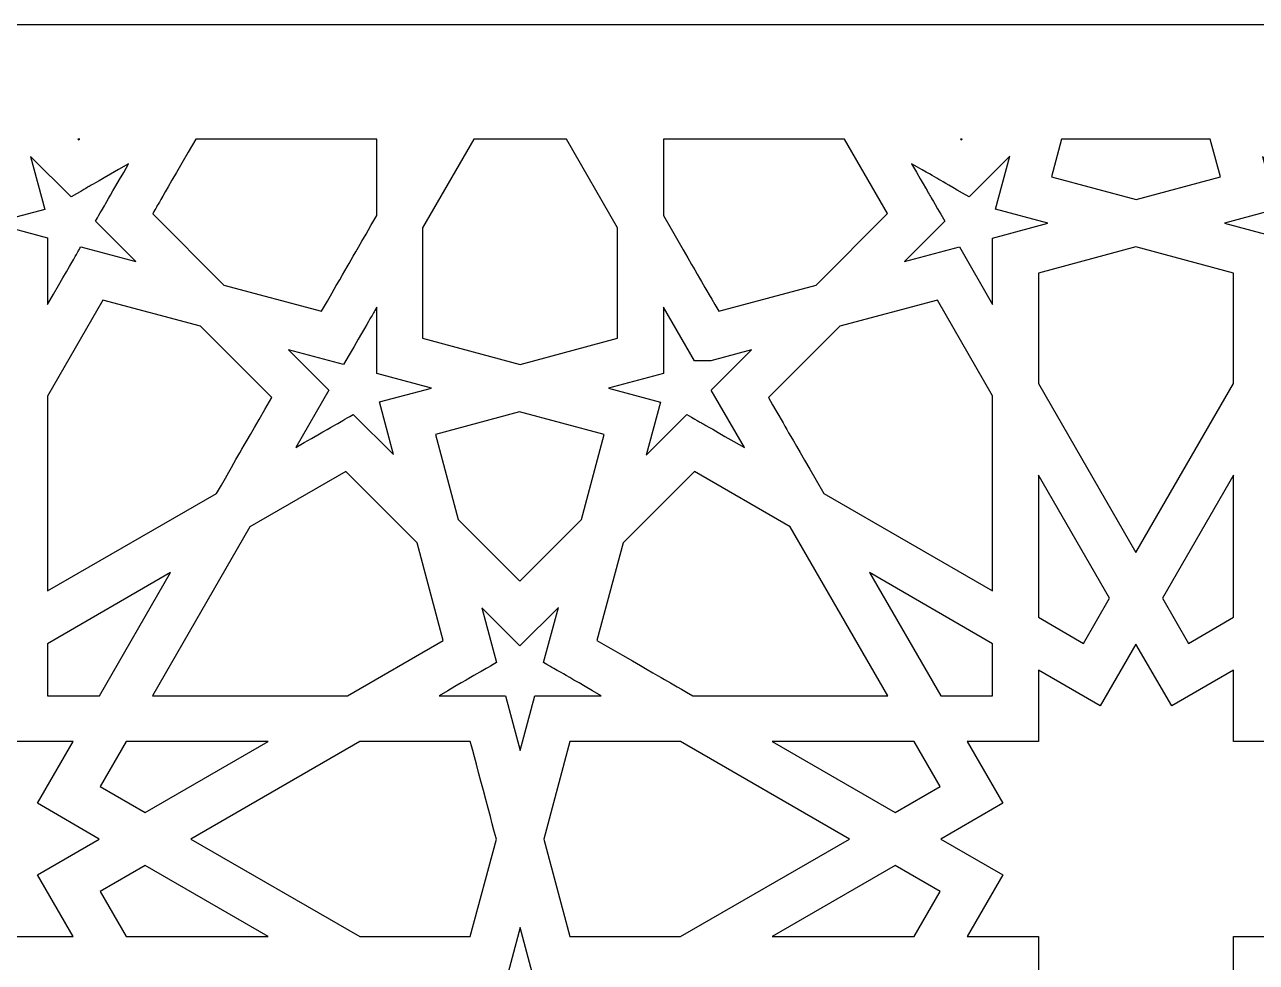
# Model space of a CAD drawing. Header units: millimetres. Extents: x -64 to 64, y -64 to 64.
# Drawn here: x -16.7 to 24.84, y 31.87 to 63.5 of the extents above; entities that cross this region are included whole.
import ezdxf

# ---------------------------------------------------------------- set-up
doc = ezdxf.new("R2010")
doc.units = ezdxf.units.MM
doc.header["$MEASUREMENT"] = 0
doc.layers.add('layer 1', color=7, linetype='Continuous')

msp = doc.modelspace()

# ---------------------------------------------------------------- linework, layer by layer
at = {"layer": 'layer 1', "color": 250}
for points, knots in [([(63.5, 63.5004), (63.5, 63.5004), (-63.5, 63.5004), (-63.5, 63.5004), (-63.5, 63.5004), (-63.5, 63.5004), (-63.5, -63.5), (-63.5, -63.5), (-63.5, -63.5), (-63.5, -63.5), (63.5, -63.5), (63.5, -63.5), (63.5, -63.5), (63.5, -57.5078), (63.5, 58.6684), (63.5, 63.5004)], [0, 0, 0, 0, 0.2, 0.2, 0.2, 0.2, 0.4, 0.4, 0.4, 0.4, 0.6, 0.6, 0.6, 0.6, 1, 1, 1, 1]), ([(-14.8407, 59.6417), (-14.8407, 59.6417), (-14.8795, 59.6184), (-14.8795, 59.6184), (-14.8795, 59.6184), (-14.8795, 59.6184), (-14.9024, 59.6417), (-14.9024, 59.6417), (-14.9024, 59.6417), (-14.9024, 59.6417), (-14.8407, 59.6417), (-14.8407, 59.6417)], [0, 0, 0, 0, 0.25, 0.25, 0.25, 0.25, 0.5, 0.5, 0.5, 0.5, 1, 1, 1, 1]), ([(-10.9319, 59.6417), (-10.9319, 59.6417), (-4.8235, 59.6417), (-4.8235, 59.6417), (-4.8235, 59.6417), (-4.8235, 59.6417), (-4.8235, 57.0639), (-4.8235, 57.0639), (-4.8235, 57.0639), (-5.9711, 55.0767), (-5.5464, 55.8133), (-6.6873, 53.8342), (-6.6873, 53.8342), (-6.6873, 53.8342), (-9.9787, 54.7176), (-9.9787, 54.7176), (-9.9787, 54.7176), (-9.9787, 54.7176), (-12.3829, 57.1218), (-12.3829, 57.1218), (-12.3829, 57.1218), (-12.1331, 57.5613), (-12.3804, 57.131), (-10.9319, 59.6417)], [0, 0, 0, 0, 0.1428571, 0.1428571, 0.1428571, 0.1428571, 0.2857143, 0.2857143, 0.2857143, 0.2857143, 0.4285714, 0.4285714, 0.4285714, 0.4285714, 0.5714286, 0.5714286, 0.5714286, 0.5714286, 0.7142857, 0.7142857, 0.7142857, 0.7142857, 1, 1, 1, 1]), ([(-3.2798, 56.6512), (-3.2798, 56.6512), (-1.555, 59.6417), (-1.555, 59.6417), (-1.555, 59.6417), (-1.555, 59.6417), (1.5706, 59.6417), (1.5706, 59.6417), (1.5706, 59.6417), (1.5706, 59.6417), (3.2957, 56.6512), (3.2957, 56.6512), (3.2957, 56.6512), (3.2957, 56.6512), (3.2957, 52.9234), (3.2957, 52.9234), (3.2957, 52.9234), (3.2957, 52.9234), (0.0078, 52.0397), (0.0078, 52.0397), (0.0078, 52.0397), (0.0078, 52.0397), (-3.2798, 52.9234), (-3.2798, 52.9234), (-3.2798, 52.9234), (-3.2798, 52.9234), (-3.2798, 56.6512), (-3.2798, 56.6512)], [0, 0, 0, 0, 0.125, 0.125, 0.125, 0.125, 0.25, 0.25, 0.25, 0.25, 0.375, 0.375, 0.375, 0.375, 0.5, 0.5, 0.5, 0.5, 0.625, 0.625, 0.625, 0.625, 0.75, 0.75, 0.75, 0.75, 1, 1, 1, 1]), ([(4.8391, 59.6417), (4.8391, 59.6417), (10.9474, 59.6417), (10.9474, 59.6417), (10.9474, 59.6417), (10.9474, 59.6417), (12.4019, 57.1257), (12.4019, 57.1257), (12.4019, 57.1257), (12.4019, 57.1257), (9.9942, 54.7176), (9.9942, 54.7176), (9.9942, 54.7176), (9.9942, 54.7176), (6.7067, 53.8342), (6.7067, 53.8342), (6.7067, 53.8342), (5.9482, 55.1416), (6.3574, 54.4347), (4.8391, 57.0639), (4.8391, 57.0639), (4.8391, 57.0639), (4.8391, 59.6417), (4.8391, 59.6417)], [0, 0, 0, 0, 0.1428571, 0.1428571, 0.1428571, 0.1428571, 0.2857143, 0.2857143, 0.2857143, 0.2857143, 0.4285714, 0.4285714, 0.4285714, 0.4285714, 0.5714286, 0.5714286, 0.5714286, 0.5714286, 0.7142857, 0.7142857, 0.7142857, 0.7142857, 1, 1, 1, 1]), ([(14.9179, 59.6417), (14.9179, 59.6417), (14.895, 59.6184), (14.895, 59.6184), (14.895, 59.6184), (14.895, 59.6184), (14.8565, 59.6417), (14.8565, 59.6417), (14.8565, 59.6417), (14.8565, 59.6417), (14.9179, 59.6417), (14.9179, 59.6417)], [0, 0, 0, 0, 0.25, 0.25, 0.25, 0.25, 0.5, 0.5, 0.5, 0.5, 1, 1, 1, 1]), ([(18.2714, 59.6417), (18.2714, 59.6417), (23.284, 59.6417), (23.284, 59.6417), (23.284, 59.6417), (23.284, 59.6417), (23.6273, 58.3643), (23.6273, 58.3643), (23.6273, 58.3643), (23.6273, 58.3643), (20.7871, 57.604), (20.7871, 57.604), (20.7871, 57.604), (20.7871, 57.604), (17.9317, 58.3681), (17.9317, 58.3681), (17.9317, 58.3681), (17.9317, 58.3681), (18.2714, 59.6417), (18.2714, 59.6417)], [0, 0, 0, 0, 0.1666667, 0.1666667, 0.1666667, 0.1666667, 0.3333333, 0.3333333, 0.3333333, 0.3333333, 0.5, 0.5, 0.5, 0.5, 0.6666667, 0.6666667, 0.6666667, 0.6666667, 1, 1, 1, 1]), ([(-16.0218, 57.2685), (-16.0218, 57.2685), (-16.5001, 59.055), (-16.5001, 59.055), (-16.5001, 59.055), (-16.5001, 59.055), (-15.1342, 57.689), (-15.1342, 57.689), (-15.1342, 57.689), (-14.0039, 58.3431), (-15.203, 57.6488), (-13.1932, 58.8081), (-13.1932, 58.8081), (-14.1584, 57.1359), (-13.9305, 57.5306), (-14.3122, 56.871), (-14.3122, 56.871), (-14.3122, 56.871), (-12.9501, 55.5089), (-12.9501, 55.5089), (-12.9501, 55.5089), (-12.9501, 55.5089), (-14.81, 56.0066), (-14.81, 56.0066), (-14.81, 56.0066), (-14.9599, 55.7368), (-14.7828, 56.0469), (-15.929, 54.0657), (-15.929, 54.0657), (-15.929, 54.0657), (-15.929, 56.3076), (-15.929, 56.3076), (-15.929, 56.3076), (-15.929, 56.3076), (-17.7698, 56.8015), (-17.7698, 56.8015), (-17.7698, 56.8015), (-17.7698, 56.8015), (-16.0218, 57.2685), (-16.0218, 57.2685)], [0, 0, 0, 0, 0.0909091, 0.0909091, 0.0909091, 0.0909091, 0.1818182, 0.1818182, 0.1818182, 0.1818182, 0.2727273, 0.2727273, 0.2727273, 0.2727273, 0.3636364, 0.3636364, 0.3636364, 0.3636364, 0.4545455, 0.4545455, 0.4545455, 0.4545455, 0.5454545, 0.5454545, 0.5454545, 0.5454545, 0.6363636, 0.6363636, 0.6363636, 0.6363636, 0.7272727, 0.7272727, 0.7272727, 0.7272727, 0.8181818, 0.8181818, 0.8181818, 0.8181818, 1, 1, 1, 1]), ([(13.2126, 58.8081), (14.3337, 58.1607), (13.8839, 58.4207), (15.1497, 57.689), (15.1497, 57.689), (15.1497, 57.689), (16.5195, 59.0589), (16.5195, 59.0589), (16.5195, 59.0589), (16.5195, 59.0589), (16.0408, 57.2759), (16.0408, 57.2759), (16.0408, 57.2759), (16.0408, 57.2759), (17.8043, 56.8015), (17.8043, 56.8015), (17.8043, 56.8015), (17.8043, 56.8015), (15.9445, 56.3037), (15.9445, 56.3037), (15.9445, 56.3037), (15.9445, 56.3037), (15.9445, 54.0657), (15.9445, 54.0657), (15.9445, 54.0657), (15.9445, 54.0657), (14.8255, 56.0066), (14.8255, 56.0066), (14.8255, 56.0066), (14.8255, 56.0066), (12.9695, 55.5089), (12.9695, 55.5089), (12.9695, 55.5089), (12.9695, 55.5089), (14.3316, 56.871), (14.3316, 56.871), (14.3316, 56.871), (13.5146, 58.2817), (14.1774, 57.1331), (13.2126, 58.8081)], [0, 0, 0, 0, 0.0909091, 0.0909091, 0.0909091, 0.0909091, 0.1818182, 0.1818182, 0.1818182, 0.1818182, 0.2727273, 0.2727273, 0.2727273, 0.2727273, 0.3636364, 0.3636364, 0.3636364, 0.3636364, 0.4545455, 0.4545455, 0.4545455, 0.4545455, 0.5454545, 0.5454545, 0.5454545, 0.5454545, 0.6363636, 0.6363636, 0.6363636, 0.6363636, 0.7272727, 0.7272727, 0.7272727, 0.7272727, 0.8181818, 0.8181818, 0.8181818, 0.8181818, 1, 1, 1, 1]), ([(25.5182, 57.2721), (25.5182, 57.2721), (25.0437, 59.0511), (25.0437, 59.0511), (25.0437, 59.0511), (25.0437, 59.0511), (26.4058, 57.689), (26.4058, 57.689), (26.4058, 57.689), (27.6373, 58.402), (27.3643, 58.2443), (28.3468, 58.8081), (28.3468, 58.8081), (27.3766, 57.1352), (27.6042, 57.5296), (27.2274, 56.871), (27.2274, 56.871), (27.2274, 56.871), (28.5859, 55.5089), (28.5859, 55.5089), (28.5859, 55.5089), (28.5859, 55.5089), (27.2045, 55.8793), (27.2045, 55.8793), (27.2045, 55.8793), (27.2045, 55.8793), (26.6562, 55.8793), (26.6562, 55.8793), (26.6562, 55.8793), (26.6562, 55.8793), (25.6106, 54.0657), (25.6106, 54.0657), (25.6106, 54.0657), (25.6106, 54.0657), (25.6106, 56.3076), (25.6106, 56.3076), (25.6106, 56.3076), (25.6106, 56.3076), (23.7663, 56.8015), (23.7663, 56.8015), (23.7663, 56.8015), (23.7663, 56.8015), (25.5182, 57.2721), (25.5182, 57.2721)], [0, 0, 0, 0, 0.0833333, 0.0833333, 0.0833333, 0.0833333, 0.1666667, 0.1666667, 0.1666667, 0.1666667, 0.25, 0.25, 0.25, 0.25, 0.3333333, 0.3333333, 0.3333333, 0.3333333, 0.4166667, 0.4166667, 0.4166667, 0.4166667, 0.5, 0.5, 0.5, 0.5, 0.5833333, 0.5833333, 0.5833333, 0.5833333, 0.6666667, 0.6666667, 0.6666667, 0.6666667, 0.75, 0.75, 0.75, 0.75, 0.8333333, 0.8333333, 0.8333333, 0.8333333, 1, 1, 1, 1]), ([(20.7793, 45.696), (20.7793, 45.696), (17.4879, 51.3916), (17.4879, 51.3916), (17.4879, 51.3916), (17.4879, 51.3916), (17.4879, 55.1191), (17.4879, 55.1191), (17.4879, 55.1191), (17.4879, 55.1191), (20.7793, 56.0028), (20.7793, 56.0028), (20.7793, 56.0028), (20.7793, 56.0028), (24.0672, 55.1229), (24.0672, 55.1229), (24.0672, 55.1229), (24.0672, 55.1229), (24.0672, 51.3916), (24.0672, 51.3916), (24.0672, 51.3916), (24.0672, 51.3916), (20.7793, 45.696), (20.7793, 45.696)], [0, 0, 0, 0, 0.1428571, 0.1428571, 0.1428571, 0.1428571, 0.2857143, 0.2857143, 0.2857143, 0.2857143, 0.4285714, 0.4285714, 0.4285714, 0.4285714, 0.5714286, 0.5714286, 0.5714286, 0.5714286, 0.7142857, 0.7142857, 0.7142857, 0.7142857, 1, 1, 1, 1]), ([(-10.2295, 47.691), (-10.2295, 47.691), (-15.929, 44.4031), (-15.929, 44.4031), (-15.929, 44.4031), (-15.929, 44.4031), (-15.929, 50.9746), (-15.929, 50.9746), (-15.929, 50.9746), (-15.929, 50.9746), (-14.0652, 54.2085), (-14.0652, 54.2085), (-14.0652, 54.2085), (-14.0652, 54.2085), (-10.7738, 53.3287), (-10.7738, 53.3287), (-10.7738, 53.3287), (-10.7738, 53.3287), (-8.3658, 50.9207), (-8.3658, 50.9207), (-8.3658, 50.9207), (-9.6993, 48.6149), (-9.2819, 49.3381), (-10.2295, 47.691)], [0, 0, 0, 0, 0.1428571, 0.1428571, 0.1428571, 0.1428571, 0.2857143, 0.2857143, 0.2857143, 0.2857143, 0.4285714, 0.4285714, 0.4285714, 0.4285714, 0.5714286, 0.5714286, 0.5714286, 0.5714286, 0.7142857, 0.7142857, 0.7142857, 0.7142857, 1, 1, 1, 1]), ([(15.9445, 44.4031), (15.9445, 44.4031), (10.2489, 47.691), (10.2489, 47.691), (10.2489, 47.691), (8.7768, 50.2373), (9.1874, 49.5254), (8.3852, 50.9207), (8.3852, 50.9207), (8.3852, 50.9207), (10.7929, 53.3287), (10.7929, 53.3287), (10.7929, 53.3287), (10.7929, 53.3287), (14.0808, 54.2085), (14.0808, 54.2085), (14.0808, 54.2085), (14.0808, 54.2085), (15.9445, 50.9785), (15.9445, 50.9785), (15.9445, 50.9785), (15.9445, 50.9785), (15.9445, 44.4031), (15.9445, 44.4031)], [0, 0, 0, 0, 0.1428571, 0.1428571, 0.1428571, 0.1428571, 0.2857143, 0.2857143, 0.2857143, 0.2857143, 0.4285714, 0.4285714, 0.4285714, 0.4285714, 0.5714286, 0.5714286, 0.5714286, 0.5714286, 0.7142857, 0.7142857, 0.7142857, 0.7142857, 1, 1, 1, 1]), ([(-2.9831, 51.2449), (-2.9831, 51.2449), (-4.7385, 50.7742), (-4.7385, 50.7742), (-4.7385, 50.7742), (-4.7385, 50.7742), (-4.264, 48.9991), (-4.264, 48.9991), (-4.264, 48.9991), (-4.264, 48.9991), (-5.6183, 50.3534), (-5.6183, 50.3534), (-5.6183, 50.3534), (-6.278, 49.9717), (-5.8829, 50.1996), (-7.5593, 49.2344), (-7.5593, 49.2344), (-7.5593, 49.2344), (-6.4364, 51.1754), (-6.4364, 51.1754), (-6.4364, 51.1754), (-6.4364, 51.1754), (-7.7985, 52.5336), (-7.7985, 52.5336), (-7.7985, 52.5336), (-7.7985, 52.5336), (-5.9425, 52.0358), (-5.9425, 52.0358), (-5.9425, 52.0358), (-4.845, 53.9376), (-5.0447, 53.5908), (-4.8235, 53.9768), (-4.8235, 53.9768), (-4.8235, 53.9768), (-4.8235, 51.7387), (-4.8235, 51.7387), (-4.8235, 51.7387), (-4.8235, 51.7387), (-2.9831, 51.2449), (-2.9831, 51.2449)], [0, 0, 0, 0, 0.0909091, 0.0909091, 0.0909091, 0.0909091, 0.1818182, 0.1818182, 0.1818182, 0.1818182, 0.2727273, 0.2727273, 0.2727273, 0.2727273, 0.3636364, 0.3636364, 0.3636364, 0.3636364, 0.4545455, 0.4545455, 0.4545455, 0.4545455, 0.5454545, 0.5454545, 0.5454545, 0.5454545, 0.6363636, 0.6363636, 0.6363636, 0.6363636, 0.7272727, 0.7272727, 0.7272727, 0.7272727, 0.8181818, 0.8181818, 0.8181818, 0.8181818, 1, 1, 1, 1]), ([(4.8391, 51.7387), (4.8391, 51.7387), (4.8391, 53.9768), (4.8391, 53.9768), (4.8391, 53.9768), (4.8391, 53.9768), (5.8847, 52.1631), (5.8847, 52.1631), (5.8847, 52.1631), (5.8847, 52.1631), (6.4364, 52.1631), (6.4364, 52.1631), (6.4364, 52.1631), (6.4364, 52.1631), (7.8179, 52.5336), (7.8179, 52.5336), (7.8179, 52.5336), (7.8179, 52.5336), (6.4555, 51.1754), (6.4555, 51.1754), (6.4555, 51.1754), (6.4555, 51.1754), (7.5787, 49.2344), (7.5787, 49.2344), (7.5787, 49.2344), (5.4335, 50.4673), (6.586, 49.8023), (5.6339, 50.3534), (5.6339, 50.3534), (5.6339, 50.3534), (4.2601, 48.9797), (4.2601, 48.9797), (4.2601, 48.9797), (4.2601, 48.9797), (4.7385, 50.77), (4.7385, 50.77), (4.7385, 50.77), (4.7385, 50.77), (2.9866, 51.241), (2.9866, 51.241), (2.9866, 51.241), (2.9866, 51.241), (4.8391, 51.7387), (4.8391, 51.7387)], [0, 0, 0, 0, 0.0833333, 0.0833333, 0.0833333, 0.0833333, 0.1666667, 0.1666667, 0.1666667, 0.1666667, 0.25, 0.25, 0.25, 0.25, 0.3333333, 0.3333333, 0.3333333, 0.3333333, 0.4166667, 0.4166667, 0.4166667, 0.4166667, 0.5, 0.5, 0.5, 0.5, 0.5833333, 0.5833333, 0.5833333, 0.5833333, 0.6666667, 0.6666667, 0.6666667, 0.6666667, 0.75, 0.75, 0.75, 0.75, 0.8333333, 0.8333333, 0.8333333, 0.8333333, 1, 1, 1, 1]), ([(2.08, 46.8073), (2.08, 46.8073), (0, 44.7312), (0, 44.7312), (0, 44.7312), (0, 44.7312), (-2.08, 46.8111), (-2.08, 46.8111), (-2.08, 46.8111), (-2.08, 46.8111), (-2.848, 49.682), (-2.848, 49.682), (-2.848, 49.682), (-2.848, 49.682), (-0.0078, 50.4423), (-0.0078, 50.4423), (-0.0078, 50.4423), (-0.0078, 50.4423), (2.848, 49.6782), (2.848, 49.6782), (2.848, 49.6782), (2.848, 49.6782), (2.08, 46.8073), (2.08, 46.8073)], [0, 0, 0, 0, 0.1428571, 0.1428571, 0.1428571, 0.1428571, 0.2857143, 0.2857143, 0.2857143, 0.2857143, 0.4285714, 0.4285714, 0.4285714, 0.4285714, 0.5714286, 0.5714286, 0.5714286, 0.5714286, 0.7142857, 0.7142857, 0.7142857, 0.7142857, 1, 1, 1, 1]), ([(-2.5816, 42.7284), (-2.5816, 42.7284), (-5.8113, 40.8647), (-5.8113, 40.8647), (-5.8113, 40.8647), (-5.8113, 40.8647), (-12.3906, 40.8647), (-12.3906, 40.8647), (-12.3906, 40.8647), (-12.3906, 40.8647), (-9.1027, 46.5603), (-9.1027, 46.5603), (-9.1027, 46.5603), (-9.1027, 46.5603), (-5.873, 48.424), (-5.873, 48.424), (-5.873, 48.424), (-5.873, 48.424), (-3.4653, 46.0202), (-3.4653, 46.0202), (-3.4653, 46.0202), (-3.4653, 46.0202), (-2.5816, 42.7284), (-2.5816, 42.7284)], [0, 0, 0, 0, 0.1428571, 0.1428571, 0.1428571, 0.1428571, 0.2857143, 0.2857143, 0.2857143, 0.2857143, 0.4285714, 0.4285714, 0.4285714, 0.4285714, 0.5714286, 0.5714286, 0.5714286, 0.5714286, 0.7142857, 0.7142857, 0.7142857, 0.7142857, 1, 1, 1, 1]), ([(9.1221, 46.5603), (9.1221, 46.5603), (12.4097, 40.8647), (12.4097, 40.8647), (12.4097, 40.8647), (12.4097, 40.8647), (5.8307, 40.8647), (5.8307, 40.8647), (5.8307, 40.8647), (4.6076, 41.571), (5.298, 41.1734), (2.6007, 42.7284), (2.6007, 42.7284), (2.6007, 42.7284), (3.4805, 46.0202), (3.4805, 46.0202), (3.4805, 46.0202), (3.4805, 46.0202), (5.8886, 48.424), (5.8886, 48.424), (5.8886, 48.424), (5.8886, 48.424), (9.1221, 46.5603), (9.1221, 46.5603)], [0, 0, 0, 0, 0.1428571, 0.1428571, 0.1428571, 0.1428571, 0.2857143, 0.2857143, 0.2857143, 0.2857143, 0.4285714, 0.4285714, 0.4285714, 0.4285714, 0.5714286, 0.5714286, 0.5714286, 0.5714286, 0.7142857, 0.7142857, 0.7142857, 0.7142857, 1, 1, 1, 1]), ([(19.8882, 44.1523), (19.8882, 44.1523), (19.0084, 42.6321), (19.0084, 42.6321), (19.0084, 42.6321), (19.0084, 42.6321), (17.4879, 43.512), (17.4879, 43.512), (17.4879, 43.512), (17.4879, 43.512), (17.4879, 48.3045), (17.4879, 48.3045), (17.4879, 48.3045), (17.4879, 48.3045), (19.8882, 44.1523), (19.8882, 44.1523)], [0, 0, 0, 0, 0.2, 0.2, 0.2, 0.2, 0.4, 0.4, 0.4, 0.4, 0.6, 0.6, 0.6, 0.6, 1, 1, 1, 1]), ([(24.0672, 48.3006), (24.0672, 48.3006), (24.0672, 43.512), (24.0672, 43.512), (24.0672, 43.512), (24.0672, 43.512), (22.5467, 42.6321), (22.5467, 42.6321), (22.5467, 42.6321), (22.5467, 42.6321), (21.6708, 44.1523), (21.6708, 44.1523), (21.6708, 44.1523), (21.6708, 44.1523), (24.0672, 48.3006), (24.0672, 48.3006)], [0, 0, 0, 0, 0.2, 0.2, 0.2, 0.2, 0.4, 0.4, 0.4, 0.4, 0.6, 0.6, 0.6, 0.6, 1, 1, 1, 1]), ([(-11.7771, 45.0169), (-11.7771, 45.0169), (-14.1736, 40.8647), (-14.1736, 40.8647), (-14.1736, 40.8647), (-14.1736, 40.8647), (-15.929, 40.8647), (-15.929, 40.8647), (-15.929, 40.8647), (-15.929, 40.8647), (-15.929, 42.6205), (-15.929, 42.6205), (-15.929, 42.6205), (-15.929, 42.6205), (-11.7771, 45.0169), (-11.7771, 45.0169)], [0, 0, 0, 0, 0.2, 0.2, 0.2, 0.2, 0.4, 0.4, 0.4, 0.4, 0.6, 0.6, 0.6, 0.6, 1, 1, 1, 1]), ([(11.7962, 45.0169), (11.7962, 45.0169), (15.9445, 42.6205), (15.9445, 42.6205), (15.9445, 42.6205), (15.9445, 42.6205), (15.9445, 40.8647), (15.9445, 40.8647), (15.9445, 40.8647), (15.9445, 40.8647), (14.1926, 40.8647), (14.1926, 40.8647), (14.1926, 40.8647), (14.1926, 40.8647), (11.7962, 45.0169), (11.7962, 45.0169)], [0, 0, 0, 0, 0.2, 0.2, 0.2, 0.2, 0.4, 0.4, 0.4, 0.4, 0.6, 0.6, 0.6, 0.6, 1, 1, 1, 1]), ([(-1.2813, 43.8284), (-1.2813, 43.8284), (0, 42.5471), (0, 42.5471), (0, 42.5471), (0, 42.5471), (1.3042, 43.8475), (1.3042, 43.8475), (1.3042, 43.8475), (1.3042, 43.8475), (0.8026, 41.9837), (0.8026, 41.9837), (0.8026, 41.9837), (1.4616, 41.6073), (1.0661, 41.8349), (2.7436, 40.8647), (2.7436, 40.8647), (2.7436, 40.8647), (0.5055, 40.8647), (0.5055, 40.8647), (0.5055, 40.8647), (0.5055, 40.8647), (0.0078, 39.0165), (0.0078, 39.0165), (0.0078, 39.0165), (0.0078, 39.0165), (-0.4861, 40.8647), (-0.4861, 40.8647), (-0.4861, 40.8647), (-0.4861, 40.8647), (-2.7241, 40.8647), (-2.7241, 40.8647), (-2.7241, 40.8647), (-1.0516, 41.8349), (-1.446, 41.6073), (-0.787, 41.9837), (-0.787, 41.9837), (-0.787, 41.9837), (-1.2813, 43.8284), (-1.2813, 43.8284)], [0, 0, 0, 0, 0.0909091, 0.0909091, 0.0909091, 0.0909091, 0.1818182, 0.1818182, 0.1818182, 0.1818182, 0.2727273, 0.2727273, 0.2727273, 0.2727273, 0.3636364, 0.3636364, 0.3636364, 0.3636364, 0.4545455, 0.4545455, 0.4545455, 0.4545455, 0.5454545, 0.5454545, 0.5454545, 0.5454545, 0.6363636, 0.6363636, 0.6363636, 0.6363636, 0.7272727, 0.7272727, 0.7272727, 0.7272727, 0.8181818, 0.8181818, 0.8181818, 0.8181818, 1, 1, 1, 1]), ([(-21.9643, 40.5253), (-21.9643, 40.5253), (-20.7603, 42.6089), (-20.7603, 42.6089), (-20.7603, 42.6089), (-20.7603, 42.6089), (-19.5562, 40.5253), (-19.5562, 40.5253), (-19.5562, 40.5253), (-19.5562, 40.5253), (-17.4727, 41.729), (-17.4727, 41.729), (-17.4727, 41.729), (-17.4727, 41.729), (-17.4727, 39.3213), (-17.4727, 39.3213), (-17.4727, 39.3213), (-17.4727, 39.3213), (-15.0647, 39.3213), (-15.0647, 39.3213), (-15.0647, 39.3213), (-15.0647, 39.3213), (-16.2687, 37.2375), (-16.2687, 37.2375), (-16.2687, 37.2375), (-16.2687, 37.2375), (-14.1848, 36.0334), (-14.1848, 36.0334), (-14.1848, 36.0334), (-14.1848, 36.0334), (-16.2687, 34.8298), (-16.2687, 34.8298), (-16.2687, 34.8298), (-16.2687, 34.8298), (-15.0647, 32.742), (-15.0647, 32.742), (-15.0647, 32.742), (-15.0647, 32.742), (-17.4727, 32.742), (-17.4727, 32.742), (-17.4727, 32.742), (-17.4727, 32.742), (-17.4727, 30.3378), (-17.4727, 30.3378), (-17.4727, 30.3378), (-17.4727, 30.3378), (-19.5562, 31.5419), (-19.5562, 31.5419), (-19.5562, 31.5419), (-19.5562, 31.5419), (-20.7603, 29.4545), (-20.7603, 29.4545), (-20.7603, 29.4545), (-20.7603, 29.4545), (-21.9643, 31.5419), (-21.9643, 31.5419), (-21.9643, 31.5419), (-21.9643, 31.5419), (-24.0478, 30.3378), (-24.0478, 30.3378), (-24.0478, 30.3378), (-24.0478, 30.3378), (-24.0478, 32.742), (-24.0478, 32.742), (-24.0478, 32.742), (-24.0478, 32.742), (-26.4559, 32.742), (-26.4559, 32.742), (-26.4559, 32.742), (-26.4559, 32.742), (-25.2518, 34.8298), (-25.2518, 34.8298), (-25.2518, 34.8298), (-25.2518, 34.8298), (-27.3357, 36.0334), (-27.3357, 36.0334), (-27.3357, 36.0334), (-27.3357, 36.0334), (-25.2518, 37.2375), (-25.2518, 37.2375), (-25.2518, 37.2375), (-25.2518, 37.2375), (-26.4559, 39.3213), (-26.4559, 39.3213), (-26.4559, 39.3213), (-26.4559, 39.3213), (-24.0478, 39.3213), (-24.0478, 39.3213), (-24.0478, 39.3213), (-24.0478, 39.3213), (-24.0478, 41.729), (-24.0478, 41.729), (-24.0478, 41.729), (-24.0478, 41.729), (-21.9643, 40.5253), (-21.9643, 40.5253)], [0, 0, 0, 0, 0.04, 0.04, 0.04, 0.04, 0.08, 0.08, 0.08, 0.08, 0.12, 0.12, 0.12, 0.12, 0.16, 0.16, 0.16, 0.16, 0.2, 0.2, 0.2, 0.2, 0.24, 0.24, 0.24, 0.24, 0.28, 0.28, 0.28, 0.28, 0.32, 0.32, 0.32, 0.32, 0.36, 0.36, 0.36, 0.36, 0.4, 0.4, 0.4, 0.4, 0.44, 0.44, 0.44, 0.44, 0.48, 0.48, 0.48, 0.48, 0.52, 0.52, 0.52, 0.52, 0.56, 0.56, 0.56, 0.56, 0.6, 0.6, 0.6, 0.6, 0.64, 0.64, 0.64, 0.64, 0.68, 0.68, 0.68, 0.68, 0.72, 0.72, 0.72, 0.72, 0.76, 0.76, 0.76, 0.76, 0.8, 0.8, 0.8, 0.8, 0.84, 0.84, 0.84, 0.84, 0.88, 0.88, 0.88, 0.88, 0.92, 0.92, 0.92, 0.92, 1, 1, 1, 1]), ([(19.5756, 40.5253), (19.5756, 40.5253), (20.7793, 42.6089), (20.7793, 42.6089), (20.7793, 42.6089), (20.7793, 42.6089), (21.9833, 40.5253), (21.9833, 40.5253), (21.9833, 40.5253), (21.9833, 40.5253), (24.0672, 41.729), (24.0672, 41.729), (24.0672, 41.729), (24.0672, 41.729), (24.0672, 39.3213), (24.0672, 39.3213), (24.0672, 39.3213), (24.0672, 39.3213), (26.4753, 39.3213), (26.4753, 39.3213), (26.4753, 39.3213), (26.4753, 39.3213), (25.2712, 37.2375), (25.2712, 37.2375), (25.2712, 37.2375), (25.2712, 37.2375), (27.3547, 36.0334), (27.3547, 36.0334), (27.3547, 36.0334), (27.3547, 36.0334), (25.2712, 34.8298), (25.2712, 34.8298), (25.2712, 34.8298), (25.2712, 34.8298), (26.4753, 32.742), (26.4753, 32.742), (26.4753, 32.742), (26.4753, 32.742), (24.0672, 32.742), (24.0672, 32.742), (24.0672, 32.742), (24.0672, 32.742), (24.0672, 30.3378), (24.0672, 30.3378), (24.0672, 30.3378), (24.0672, 30.3378), (21.9833, 31.5419), (21.9833, 31.5419), (21.9833, 31.5419), (21.9833, 31.5419), (20.7793, 29.4545), (20.7793, 29.4545), (20.7793, 29.4545), (20.7793, 29.4545), (19.5756, 31.5419), (19.5756, 31.5419), (19.5756, 31.5419), (19.5756, 31.5419), (17.4879, 30.3378), (17.4879, 30.3378), (17.4879, 30.3378), (17.4879, 30.3378), (17.4879, 32.742), (17.4879, 32.742), (17.4879, 32.742), (17.4879, 32.742), (15.0841, 32.742), (15.0841, 32.742), (15.0841, 32.742), (15.0841, 32.742), (16.2881, 34.8298), (16.2881, 34.8298), (16.2881, 34.8298), (16.2881, 34.8298), (14.2004, 36.0334), (14.2004, 36.0334), (14.2004, 36.0334), (14.2004, 36.0334), (16.2881, 37.2375), (16.2881, 37.2375), (16.2881, 37.2375), (16.2881, 37.2375), (15.0841, 39.3213), (15.0841, 39.3213), (15.0841, 39.3213), (15.0841, 39.3213), (17.4879, 39.3213), (17.4879, 39.3213), (17.4879, 39.3213), (17.4879, 39.3213), (17.4879, 41.729), (17.4879, 41.729), (17.4879, 41.729), (17.4879, 41.729), (19.5756, 40.5253), (19.5756, 40.5253)], [0, 0, 0, 0, 0.04, 0.04, 0.04, 0.04, 0.08, 0.08, 0.08, 0.08, 0.12, 0.12, 0.12, 0.12, 0.16, 0.16, 0.16, 0.16, 0.2, 0.2, 0.2, 0.2, 0.24, 0.24, 0.24, 0.24, 0.28, 0.28, 0.28, 0.28, 0.32, 0.32, 0.32, 0.32, 0.36, 0.36, 0.36, 0.36, 0.4, 0.4, 0.4, 0.4, 0.44, 0.44, 0.44, 0.44, 0.48, 0.48, 0.48, 0.48, 0.52, 0.52, 0.52, 0.52, 0.56, 0.56, 0.56, 0.56, 0.6, 0.6, 0.6, 0.6, 0.64, 0.64, 0.64, 0.64, 0.68, 0.68, 0.68, 0.68, 0.72, 0.72, 0.72, 0.72, 0.76, 0.76, 0.76, 0.76, 0.8, 0.8, 0.8, 0.8, 0.84, 0.84, 0.84, 0.84, 0.88, 0.88, 0.88, 0.88, 0.92, 0.92, 0.92, 0.92, 1, 1, 1, 1]), ([(-12.6414, 36.9249), (-12.6414, 36.9249), (-14.158, 37.8008), (-14.158, 37.8008), (-14.158, 37.8008), (-14.158, 37.8008), (-13.2821, 39.3213), (-13.2821, 39.3213), (-13.2821, 39.3213), (-13.2821, 39.3213), (-8.4854, 39.3213), (-8.4854, 39.3213), (-8.4854, 39.3213), (-8.4854, 39.3213), (-12.6414, 36.9249), (-12.6414, 36.9249)], [0, 0, 0, 0, 0.2, 0.2, 0.2, 0.2, 0.4, 0.4, 0.4, 0.4, 0.6, 0.6, 0.6, 0.6, 1, 1, 1, 1]), ([(-1.6708, 39.3213), (-1.6693, 39.3153), (-0.7909, 36.0355), (-0.7909, 36.0295), (-0.7909, 36.0295), (-0.7909, 36.0295), (-1.6708, 32.742), (-1.6708, 32.742), (-1.6708, 32.742), (-1.6708, 32.742), (-5.3986, 32.742), (-5.3986, 32.742), (-5.3986, 32.742), (-5.3986, 32.742), (-11.0977, 36.0334), (-11.0977, 36.0334), (-11.0977, 36.0334), (-11.0977, 36.0334), (-5.3986, 39.3213), (-5.3986, 39.3213), (-5.3986, 39.3213), (-5.3986, 39.3213), (-1.6708, 39.3213), (-1.6708, 39.3213)], [0, 0, 0, 0, 0.1428571, 0.1428571, 0.1428571, 0.1428571, 0.2857143, 0.2857143, 0.2857143, 0.2857143, 0.4285714, 0.4285714, 0.4285714, 0.4285714, 0.5714286, 0.5714286, 0.5714286, 0.5714286, 0.7142857, 0.7142857, 0.7142857, 0.7142857, 1, 1, 1, 1]), ([(11.1132, 36.0334), (11.1132, 36.0334), (5.418, 32.742), (5.418, 32.742), (5.418, 32.742), (5.418, 32.742), (1.6902, 32.742), (1.6902, 32.742), (1.6902, 32.742), (1.6902, 32.742), (0.8065, 36.0295), (0.8065, 36.0295), (0.8065, 36.0295), (0.8065, 36.0295), (0.8103, 36.0334), (0.8103, 36.0334), (0.8103, 36.0334), (0.8103, 36.0334), (0.8065, 36.0334), (0.8065, 36.0334), (0.8065, 36.0334), (0.8065, 36.0334), (1.6902, 39.3213), (1.6902, 39.3213), (1.6902, 39.3213), (1.6902, 39.3213), (5.418, 39.3213), (5.418, 39.3213), (5.418, 39.3213), (5.418, 39.3213), (11.1132, 36.0334), (11.1132, 36.0334)], [0, 0, 0, 0, 0.1111111, 0.1111111, 0.1111111, 0.1111111, 0.2222222, 0.2222222, 0.2222222, 0.2222222, 0.3333333, 0.3333333, 0.3333333, 0.3333333, 0.4444444, 0.4444444, 0.4444444, 0.4444444, 0.5555556, 0.5555556, 0.5555556, 0.5555556, 0.6666667, 0.6666667, 0.6666667, 0.6666667, 0.7777778, 0.7777778, 0.7777778, 0.7777778, 1, 1, 1, 1]), ([(14.1771, 37.8008), (14.1771, 37.8008), (12.657, 36.9249), (12.657, 36.9249), (12.657, 36.9249), (12.657, 36.9249), (8.5048, 39.3213), (8.5048, 39.3213), (8.5048, 39.3213), (8.5048, 39.3213), (13.3011, 39.3213), (13.3011, 39.3213), (13.3011, 39.3213), (13.3011, 39.3213), (14.1771, 37.8008), (14.1771, 37.8008)], [0, 0, 0, 0, 0.2, 0.2, 0.2, 0.2, 0.4, 0.4, 0.4, 0.4, 0.6, 0.6, 0.6, 0.6, 1, 1, 1, 1]), ([(-12.6414, 35.142), (-12.6414, 35.142), (-8.4854, 32.742), (-8.4854, 32.742), (-8.4854, 32.742), (-8.4854, 32.742), (-13.2821, 32.742), (-13.2821, 32.742), (-13.2821, 32.742), (-13.2821, 32.742), (-14.158, 34.2625), (-14.158, 34.2625), (-14.158, 34.2625), (-14.158, 34.2625), (-12.6414, 35.142), (-12.6414, 35.142)], [0, 0, 0, 0, 0.2, 0.2, 0.2, 0.2, 0.4, 0.4, 0.4, 0.4, 0.6, 0.6, 0.6, 0.6, 1, 1, 1, 1]), ([(8.5048, 32.742), (8.5048, 32.742), (12.657, 35.142), (12.657, 35.142), (12.657, 35.142), (12.657, 35.142), (14.1771, 34.2625), (14.1771, 34.2625), (14.1771, 34.2625), (14.1771, 34.2625), (13.3011, 32.742), (13.3011, 32.742), (13.3011, 32.742), (13.3011, 32.742), (8.5048, 32.742), (8.5048, 32.742)], [0, 0, 0, 0, 0.2, 0.2, 0.2, 0.2, 0.4, 0.4, 0.4, 0.4, 0.6, 0.6, 0.6, 0.6, 1, 1, 1, 1]), ([(0.8026, 30.0792), (0.8026, 30.0792), (1.3042, 28.2194), (1.3042, 28.2194), (1.3042, 28.2194), (1.3042, 28.2194), (0.0078, 29.5123), (0.0078, 29.5123), (0.0078, 29.5123), (0.0078, 29.5123), (-1.2848, 28.2194), (-1.2848, 28.2194), (-1.2848, 28.2194), (-1.2848, 28.2194), (-0.787, 30.0792), (-0.787, 30.0792), (-0.787, 30.0792), (-1.445, 30.4602), (-1.0516, 30.2331), (-2.7241, 31.1983), (-2.7241, 31.1983), (-2.7241, 31.1983), (-0.4861, 31.1983), (-0.4861, 31.1983), (-0.4861, 31.1983), (-0.4861, 31.1983), (0.0078, 33.0507), (0.0078, 33.0507), (0.0078, 33.0507), (0.0078, 33.0507), (0.5055, 31.1983), (0.5055, 31.1983), (0.5055, 31.1983), (0.5055, 31.1983), (2.7436, 31.1983), (2.7436, 31.1983), (2.7436, 31.1983), (1.0668, 30.2331), (1.4623, 30.4613), (0.8026, 30.0792)], [0, 0, 0, 0, 0.0909091, 0.0909091, 0.0909091, 0.0909091, 0.1818182, 0.1818182, 0.1818182, 0.1818182, 0.2727273, 0.2727273, 0.2727273, 0.2727273, 0.3636364, 0.3636364, 0.3636364, 0.3636364, 0.4545455, 0.4545455, 0.4545455, 0.4545455, 0.5454545, 0.5454545, 0.5454545, 0.5454545, 0.6363636, 0.6363636, 0.6363636, 0.6363636, 0.7272727, 0.7272727, 0.7272727, 0.7272727, 0.8181818, 0.8181818, 0.8181818, 0.8181818, 1, 1, 1, 1])]:
    msp.add_open_spline(points, degree=3, knots=knots, dxfattribs=at)

doc.saveas('drawing.dxf')
